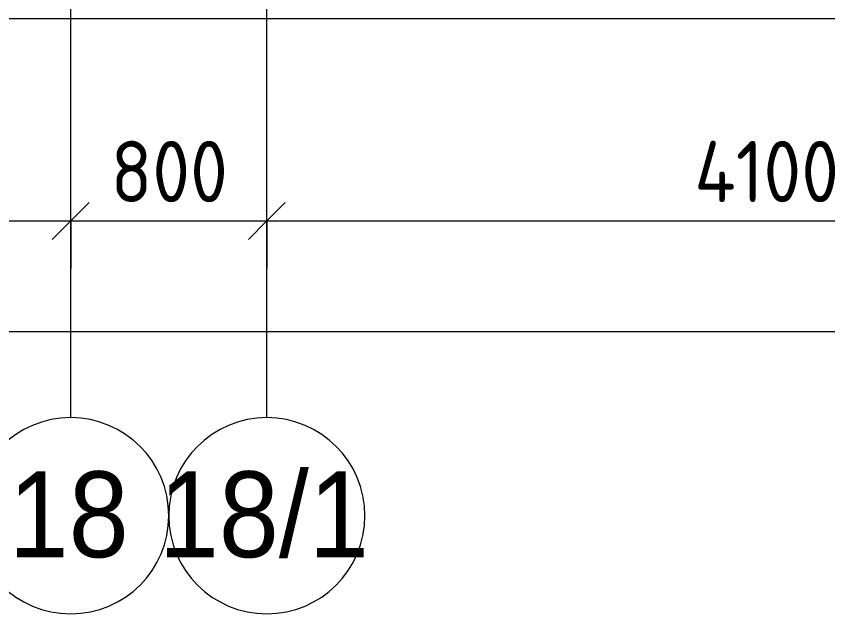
# Model space of a CAD drawing. Header units: millimetres. Extents: x 35787 to 244346, y -8553 to 29000.
# Drawn here: x 65438 to 68748, y -2706 to -269 of the extents above; entities that cross this region are included whole.
import ezdxf

# ---------------------------------------------------------------- set-up
doc = ezdxf.new("R2010")
doc.units = ezdxf.units.MM
for name, color, linetype, lineweight in [('A-ANNO-DIMS', 7, 'Continuous', 9), ('A-ANNO-DIMS-100', 7, 'Continuous', 9), ('A-WALL', 7, 'Continuous', 9), ('Оси', 7, 'Continuous', 9), ('Оси-1', 7, 'Continuous', 20)]:
    doc.layers.add(name, color=color, linetype=linetype, lineweight=lineweight)
doc.styles.add('Arial', font='arial.ttf', dxfattribs={"width": 0.9, "height": 350})
doc.styles.add('ISOCPEUR', font='isocpeur.ttf', dxfattribs={"width": 0.9, "height": 250})
doc.dimstyles.new('ISO-2_5_0_9К_БОЛЬШОЙ', dxfattribs={"dimscale": 304.8, "dimtxt": 248.995294, "dimasz": 0.492126, "dimexe": 0.393701, "dimexo": 0.984252, "dimgap": 0, "dimtad": 1, "dimdec": 0, "dimrnd": 10, "dimzin": 0, "dimdsep": 46, "dimtxsty": 'ISOCPEUR', "dimblk1": 'OBLIQUE', "dimblk2": 'OBLIQUE', "dimsah": 1, "dimcen": 0.09, "dimdle": 0.393701, "dimazin": 0, "dimtfac": 1, "dimtdec": 4, "dimtix": 1, "dimtmove": 0, "dimatfit": 3, "dimfxl": 1, "dimtvp": 1, "dimtolj": 1, "dimtzin": 0, "dimarcsym": 2})
doc.dimstyles.new('ISO-2_5_0_9К_БОЛЬШОЙ_1', dxfattribs={"dimscale": 304.8, "dimtxt": 248.995294, "dimasz": 0.492126, "dimexe": 0.393701, "dimexo": 0.984252, "dimgap": 0, "dimtad": 1, "dimdec": 0, "dimrnd": 10, "dimzin": 0, "dimdsep": 46, "dimtxsty": 'ISOCPEUR', "dimblk1": 'OBLIQUE', "dimblk2": 'OBLIQUE', "dimsah": 1, "dimcen": 0.09, "dimdle": 0.393701, "dimazin": 0, "dimtfac": 1, "dimtdec": 4, "dimtix": 1, "dimtmove": 2, "dimatfit": 3, "dimfxl": 1, "dimtvp": 1, "dimtolj": 1, "dimtzin": 0, "dimarcsym": 2})

# ---------------------------------------------------------------- blocks, each defined once
blk = doc.blocks.new('Ось сетки - D8-29747960-План монтажа стен и перегородок 1 этажа  в осях 12-23')
at = {"layer": 'Оси-1'}
for start, end in [(360, 180), (180, 360)]:
    blk.add_arc((0, 0), 4, start, end, dxfattribs=at)
blk = doc.blocks.new('DIMBLOCK10-План монтажа стен и перегородок 1 этажа  в осях 12-23')
at = {"layer": 'A-ANNO-DIMS-100'}
for p, q in [((61160, -1298.1), (61160, -984.2)), ((65660, -1298.1), (65660, -984.2)), ((61160, -1104.2), (65660, -1104.2)), ((61160, -1104.2), (61160, -1298.1)), ((65660, -1104.2), (65660, -1298.1))]:
    blk.add_line(p, q, dxfattribs=at)
at = {"layer": 'A-ANNO-DIMS-100', "lineweight": 20}
for p, q in [((61160, -1104.2), (61235, -1029.2)), ((65660, -1104.2), (65735, -1029.2)), ((61160, -1104.2), (61085, -1179.2)), ((65660, -1104.2), (65585, -1179.2))]:
    blk.add_line(p, q, dxfattribs=at)
at = {"layer": 'A-ANNO-DIMS-100', "color": 0, "insert": (63082, -777.5), "char_height": 250, "width": 787.208, "attachment_point": 1, "line_spacing_factor": 1.149209, "style": 'ISOCPEUR'}
blk.add_mtext('4500', dxfattribs=at)
blk = doc.blocks.new('_Oblique')
at = {"color": 0, "linetype": 'ByBlock', "lineweight": -2}
blk.add_line((-0.5, -0.5), (0.5, 0.5), dxfattribs=at)
blk = doc.blocks.new('DIMBLOCK11-План монтажа стен и перегородок 1 этажа  в осях 12-23')
at = {"layer": 'A-ANNO-DIMS-100'}
for p, q in [((65660, -1298.1), (65660, -984.2)), ((66460, -1298.1), (66460, -984.2)), ((65660, -1104.2), (66460, -1104.2)), ((65660, -1104.2), (65660, -1298.1)), ((66460, -1104.2), (66460, -1298.1))]:
    blk.add_line(p, q, dxfattribs=at)
at = {"layer": 'A-ANNO-DIMS-100', "lineweight": 20}
for p, q in [((65660, -1104.2), (65735, -1029.2)), ((66460, -1104.2), (66535, -1029.2)), ((65660, -1104.2), (65585, -1179.2)), ((66460, -1104.2), (66385, -1179.2))]:
    blk.add_line(p, q, dxfattribs=at)
at = {"layer": 'A-ANNO-DIMS-100', "color": 0, "insert": (65823, -777.5), "char_height": 250, "width": 568.858, "attachment_point": 1, "line_spacing_factor": 1.149209, "style": 'ISOCPEUR'}
blk.add_mtext('800', dxfattribs=at)
blk = doc.blocks.new('DIMBLOCK12-План монтажа стен и перегородок 1 этажа  в осях 12-23')
at = {"layer": 'A-ANNO-DIMS-100'}
for p, q in [((66460, -1298.1), (66460, -984.2)), ((70560, -1298.1), (70560, -984.2)), ((66460, -1104.2), (70560, -1104.2)), ((66460, -1104.2), (66460, -1298.1)), ((70560, -1104.2), (70560, -1298.1))]:
    blk.add_line(p, q, dxfattribs=at)
at = {"layer": 'A-ANNO-DIMS-100', "lineweight": 20}
for p, q in [((66460, -1104.2), (66535, -1029.2)), ((70560, -1104.2), (70635, -1029.2)), ((66460, -1104.2), (66385, -1179.2)), ((70560, -1104.2), (70485, -1179.2))]:
    blk.add_line(p, q, dxfattribs=at)
at = {"layer": 'A-ANNO-DIMS-100', "color": 0, "insert": (68203.5, -777.5), "char_height": 250, "width": 735.494, "attachment_point": 1, "line_spacing_factor": 1.149209, "style": 'ISOCPEUR'}
blk.add_mtext('4100', dxfattribs=at)
blk = doc.blocks.new('DIMBLOCK31-План монтажа стен и перегородок 1 этажа  в осях 12-23')
at = {"layer": 'A-ANNO-DIMS-100'}
for p, q in [((38760, -1748.6), (38760, -1434.7)), ((84560, -1748.6), (84560, -1434.7)), ((38640, -1554.7), (84680, -1554.7)), ((38760, -1554.7), (38760, -1748.6)), ((84560, -1554.7), (84560, -1748.6))]:
    blk.add_line(p, q, dxfattribs=at)
at = {"layer": 'A-ANNO-DIMS-100', "lineweight": 20}
for p, q in [((38760, -1554.7), (38835, -1479.7)), ((84560, -1554.7), (84635, -1479.7)), ((38760, -1554.7), (38685, -1629.7)), ((84560, -1554.7), (84485, -1629.7))]:
    blk.add_line(p, q, dxfattribs=at)
at = {"layer": 'A-ANNO-DIMS-100', "color": 0, "insert": (63069.5, -1228.1), "char_height": 250, "width": 976.828, "attachment_point": 1, "line_spacing_factor": 1.149209, "style": 'ISOCPEUR'}
blk.add_mtext('45800', dxfattribs=at)

msp = doc.modelspace()

# ---------------------------------------------------------------- linework, layer by layer
at = {"layer": 'A-WALL'}
msp.add_line((72280, -280), (38742.7, -280), dxfattribs=at)
at = {"layer": 'Оси'}
for p, q in [((65660, -1906.3), (65660, 593.7)), ((66460, -1906.3), (66460, 593.7))]:
    msp.add_line(p, q, dxfattribs=at)

# ---------------------------------------------------------------- block references
at = {"layer": 'Оси-1', "xscale": 99.99999999999993, "yscale": 99.99999999999993, "zscale": 99.99999999999993}
for p in [(65660, -2306.3), (66460, -2306.3)]:
    msp.add_blockref('Ось сетки - D8-29747960-План монтажа стен и перегородок 1 этажа  в осях 12-23', p, dxfattribs=at)

# ---------------------------------------------------------------- texts
at = {"layer": 'Оси', "char_height": 350, "attachment_point": 1, "style": 'Arial'}
for s, insert, width in [('18/1', (66019.7, -2125.6), 1060.633), ('18', (65407.4, -2125.6), 606.076)]:
    msp.add_mtext(s, dxfattribs=dict(at, insert=insert, width=width))

# ---------------------------------------------------------------- dimensions: what is measured, and where the dimension line sits
at = {"layer": 'A-ANNO-DIMS'}
for base, p1, p2, override, picture, middle in [((65660, -1104.2), (61160, -998.1), (65660, -998.1), {"dimpost": '<>', "dimfxl": 4500}, 'DIMBLOCK10-План монтажа стен и перегородок 1 этажа  в осях 12-23', (63410, -979.2)), ((66460, -1104.2), (65660, -998.1), (66460, -998.1), {"dimpost": '<>', "dimfxl": 800}, 'DIMBLOCK11-План монтажа стен и перегородок 1 этажа  в осях 12-23', (66060, -979.2)), ((70560, -1104.2), (66460, -998.1), (70560, -998.1), {"dimpost": '<>', "dimfxl": 4100}, 'DIMBLOCK12-План монтажа стен и перегородок 1 этажа  в осях 12-23', (68510, -979.2))]:
    dim = msp.add_linear_dim(base=base, p1=p1, p2=p2, dimstyle='ISO-2_5_0_9К_БОЛЬШОЙ', override=override, dxfattribs=at)
    dim.commit()
    dim.dimension.update_dxf_attribs({"geometry": picture, "text_midpoint": middle})
dim = msp.add_linear_dim(base=(84560, -1554.7), p1=(38760, -1448.6), p2=(84560, -1448.6), dimstyle='ISO-2_5_0_9К_БОЛЬШОЙ_1', override={"dimpost": '<>', "dimfxl": 45800}, dxfattribs=at)
dim.commit()
dim.dimension.update_dxf_attribs({"geometry": 'DIMBLOCK31-План монтажа стен и перегородок 1 этажа  в осях 12-23', "text_midpoint": (63557.9, -1394.7), "dimtype": 160})

doc.saveas('drawing.dxf')
